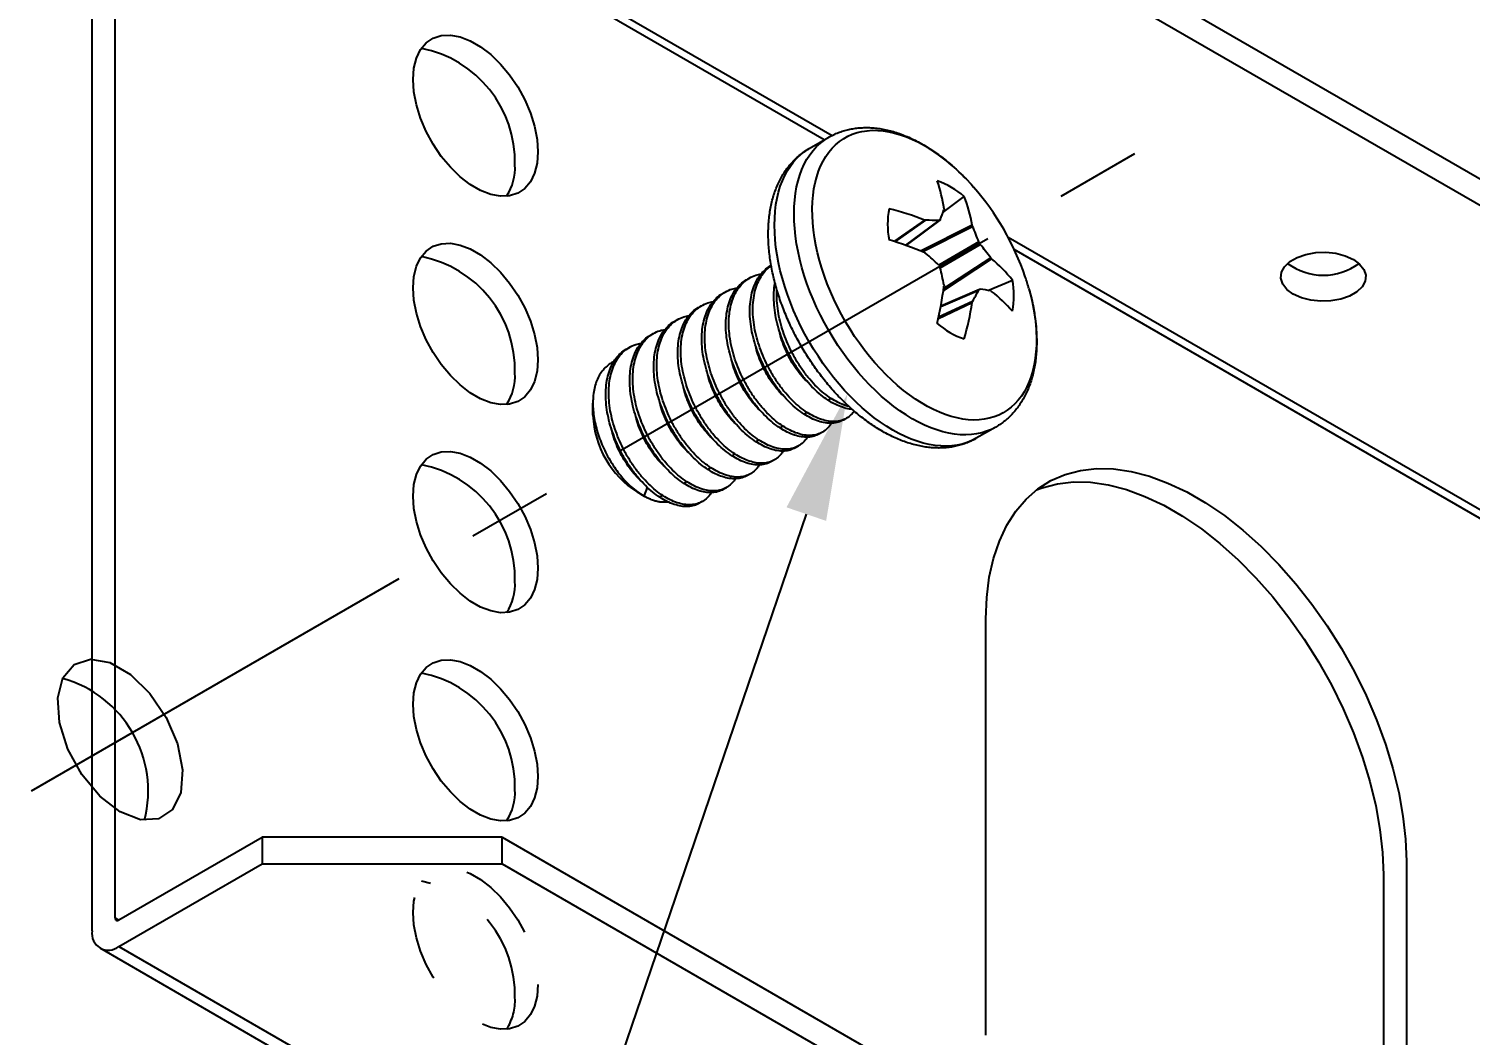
# Model space of a CAD drawing. Extents: x -1.8 to 17.5, y -14.1 to 0.
# Drawn here: x 6.082 to 8.203, y -4.605 to -3.125 of the extents above; entities that cross this region are included whole.
import ezdxf
from ezdxf import colors
from ezdxf.entities.mleader import LeaderData, LeaderLine
from ezdxf.math import Vec2, Vec3

# ---------------------------------------------------------------- set-up
doc = ezdxf.new("R2010")
doc.units = 0
doc.header["$LTSCALE"] = 0.5
doc.header["$MEASUREMENT"] = 0
doc.linetypes.add('CENTER', pattern=[2, 1.25, -0.25, 0.25, -0.25])
doc.linetypes.add('HIDDEN', pattern=[0.375, 0.25, -0.125])
for name, color, linetype in [('Centerline', 210, 'CENTER'), ('FAB DWG', 221, 'CONTINUOUS'), ('Hardware', 242, 'CONTINUOUS'), ('Housing', 150, 'CONTINUOUS'), ('WallMount Bracket', 190, 'CONTINUOUS')]:
    doc.layers.add(name, color=color, linetype=linetype)
doc.styles.get("Standard").update_dxf_attribs({"font": 'arial.ttf'})

msp = doc.modelspace()

# ---------------------------------------------------------------- linework, layer by layer
at = {"layer": 'Centerline', "transparency": 16777216}
msp.add_line((6.08551, -4.24581), (7.728, -3.29752), dxfattribs=at)
at = {"layer": 'Hardware', "linetype": 'Continuous', "lineweight": 25, "transparency": 16777216}
for p, q in [((7.23003, -3.30102), (7.25877, -3.28444)), ((7.42689, -3.39505), (7.45813, -3.37144)), ((7.39985, -3.4061), (7.35487, -3.4376)), ((7.35653, -3.43813), (7.40173, -3.40648)), ((7.42065, -3.40693), (7.37173, -3.44326)), ((7.42226, -3.4065), (7.37244, -3.44351)), ((7.46997, -3.41352), (7.39408, -3.45168)), ((7.39652, -3.45266), (7.47058, -3.41543)), ((7.47964, -3.43833), (7.42064, -3.47239)), ((7.42293, -3.47635), (7.48193, -3.4423)), ((7.17318, -3.47355), (7.17411, -3.473)), ((7.42763, -3.50967), (7.49858, -3.46308)), ((7.49723, -3.4616), (7.428, -3.50706)), ((7.13782, -3.49395), (7.14224, -3.4914)), ((7.49296, -3.50962), (7.5291, -3.49435)), ((7.10247, -3.51436), (7.10689, -3.5118)), ((7.42375, -3.53327), (7.47964, -3.50911)), ((7.42388, -3.53254), (7.48082, -3.50793)), ((7.06711, -3.53476), (7.07153, -3.53221)), ((7.42022, -3.55072), (7.46997, -3.52754)), ((7.47058, -3.52573), (7.42059, -3.54901)), ((7.03176, -3.55517), (7.03617, -3.55262)), ((6.9964, -3.57557), (7.00082, -3.57302)), ((6.96104, -3.59598), (6.96546, -3.59343)), ((7.26223, -3.66856), (7.25781, -3.67111)), ((6.91175, -3.69323), (6.91175, -3.67552)), ((7.22687, -3.68896), (7.22245, -3.69151)), ((7.19152, -3.70937), (7.1871, -3.71192)), ((7.28489, -3.69772), (7.28047, -3.70027)), ((7.5047, -3.71056), (7.47597, -3.72715)), ((7.15616, -3.72977), (7.15174, -3.73232)), ((7.24953, -3.71813), (7.24511, -3.72068)), ((7.12081, -3.75018), (7.11639, -3.75273)), ((7.21417, -3.73853), (7.20976, -3.74108)), ((7.08545, -3.77058), (7.08103, -3.77313)), ((7.17882, -3.75894), (7.1744, -3.76149)), ((7.05009, -3.79099), (7.04568, -3.79354)), ((7.14346, -3.77934), (7.13904, -3.78189)), ((6.98694, -3.81219), (6.97714, -3.80653)), ((6.98698, -3.81222), (6.992, -3.79928)), ((7.01474, -3.81139), (7.01032, -3.81394)), ((7.10811, -3.79975), (7.10369, -3.8023)), ((7.07275, -3.82015), (7.06833, -3.8227))]:
    msp.add_line(p, q, dxfattribs=at)
at = {"layer": 'Hardware', "linetype": 'Continuous', "lineweight": 25, "transparency": 16777216, "flags": 128}
for points in [[(7.5047, -3.71056), (7.49813, -3.71397), (7.49121, -3.7168), (7.48398, -3.71904), (7.47648, -3.72066), (7.46871, -3.72168), (7.46071, -3.72208), (7.45249, -3.72186), (7.44407, -3.72103), (7.43549, -3.71958), (7.42676, -3.71753), (7.4179, -3.71488), (7.40895, -3.71163), (7.39992, -3.70779), (7.39084, -3.70337), (7.38174, -3.69839), (7.37263, -3.69286), (7.36355, -3.6868), (7.35453, -3.68022), (7.34557, -3.67313), (7.33672, -3.66556), (7.32798, -3.65754), (7.3194, -3.64907), (7.31099, -3.64019), (7.30277, -3.63092), (7.29476, -3.62128), (7.287, -3.61131), (7.27949, -3.60102), (7.27227, -3.59044), (7.26534, -3.57962), (7.25874, -3.56856), (7.25247, -3.55732), (7.24655, -3.54591), (7.24101, -3.53436), (7.23585, -3.52272), (7.23109, -3.511), (7.22675, -3.49925), (7.22283, -3.4875), (7.21934, -3.47577), (7.2163, -3.4641), (7.21372, -3.45252), (7.21159, -3.44107), (7.20993, -3.42977), (7.20874, -3.41866), (7.20803, -3.40776), (7.20779, -3.39711), (7.20803, -3.38673), (7.20874, -3.37666), (7.20993, -3.36692), (7.21159, -3.35753), (7.21372, -3.34853), (7.2163, -3.33994), (7.21934, -3.33178), (7.22283, -3.32408), (7.22675, -3.31685), (7.23109, -3.31011), (7.23585, -3.30389), (7.24101, -3.2982), (7.24655, -3.29305), (7.25247, -3.28847), (7.25874, -3.28446), (7.25878, -3.28443)], [(7.5535, -3.50735), (7.55538, -3.51436), (7.55807, -3.52566), (7.56031, -3.53686), (7.56208, -3.54791), (7.56339, -3.55878), (7.56422, -3.56945), (7.56458, -3.57988), (7.56446, -3.59004), (7.56386, -3.59991), (7.56279, -3.60945), (7.56126, -3.61864), (7.55925, -3.62745), (7.55679, -3.63586), (7.55387, -3.64384), (7.5505, -3.65136), (7.5467, -3.65842), (7.54248, -3.66498), (7.53785, -3.67102), (7.53281, -3.67654), (7.5274, -3.68151), (7.52161, -3.68592), (7.51547, -3.68976), (7.509, -3.69301), (7.50221, -3.69567), (7.49513, -3.69773), (7.48777, -3.69919), (7.48016, -3.70003), (7.47231, -3.70025), (7.46425, -3.69987), (7.45601, -3.69887), (7.44761, -3.69726), (7.43906, -3.69504), (7.43041, -3.69223), (7.42166, -3.68882), (7.41285, -3.68483), (7.404, -3.68028), (7.39514, -3.67516), (7.38629, -3.66951), (7.37748, -3.66332), (7.36874, -3.65663), (7.36008, -3.64946), (7.35154, -3.64181), (7.34313, -3.63372), (7.33489, -3.62521), (7.32683, -3.61629), (7.31899, -3.60701), (7.31138, -3.59738), (7.30402, -3.58743), (7.29693, -3.5772), (7.29014, -3.5667), (7.28367, -3.55598), (7.27753, -3.54506), (7.27175, -3.53397), (7.26633, -3.52274), (7.2613, -3.51141), (7.25666, -3.50002), (7.25244, -3.48858), (7.24864, -3.47715), (7.24528, -3.46574), (7.24236, -3.45439), (7.23989, -3.44314), (7.23789, -3.43201), (7.23635, -3.42105), (7.23528, -3.41027), (7.23469, -3.39972), (7.23457, -3.38942), (7.23493, -3.3794), (7.23576, -3.36969), (7.23706, -3.36032), (7.23883, -3.35132), (7.24107, -3.34271), (7.24376, -3.33451), (7.2469, -3.32675), (7.25049, -3.31946), (7.2545, -3.31265), (7.25893, -3.30635), (7.26376, -3.30056), (7.26899, -3.29532), (7.2746, -3.29063), (7.28056, -3.2865), (7.28687, -3.28295), (7.2935, -3.28), (7.30044, -3.27763), (7.30766, -3.27588), (7.31515, -3.27473), (7.32288, -3.2742), (7.33084, -3.27428), (7.33899, -3.27497), (7.34732, -3.27628), (7.35579, -3.27819), (7.3644, -3.28071), (7.3731, -3.28382), (7.38188, -3.28752), (7.39071, -3.29179), (7.39957, -3.29663), (7.39957, -3.29663)], [(7.47597, -3.72715), (7.4694, -3.73055), (7.46247, -3.73339), (7.45525, -3.73562), (7.44774, -3.73725), (7.43998, -3.73826), (7.43197, -3.73866), (7.42375, -3.73844), (7.41534, -3.73761), (7.40675, -3.73617), (7.39802, -3.73412), (7.38917, -3.73146), (7.38021, -3.72821), (7.37118, -3.72437), (7.36211, -3.71996), (7.353, -3.71498), (7.3439, -3.70945), (7.33482, -3.70338), (7.32579, -3.6968), (7.31684, -3.68972), (7.30798, -3.68215), (7.29925, -3.67412), (7.29066, -3.66566), (7.28225, -3.65678), (7.27403, -3.6475), (7.26603, -3.63787), (7.25826, -3.62789), (7.25076, -3.6176), (7.24353, -3.60703), (7.23661, -3.5962), (7.23, -3.58515), (7.22373, -3.5739), (7.21782, -3.56249), (7.21227, -3.55095), (7.20712, -3.5393), (7.20236, -3.52759), (7.19801, -3.51584), (7.19409, -3.50408), (7.19061, -3.49235), (7.18757, -3.48068), (7.18498, -3.46911), (7.18285, -3.45765), (7.18119, -3.44635), (7.18001, -3.43524), (7.17929, -3.42434), (7.17905, -3.41369), (7.17929, -3.40332), (7.18001, -3.39324), (7.18119, -3.3835), (7.18285, -3.37412), (7.18498, -3.36512), (7.18757, -3.35653), (7.19061, -3.34837), (7.19409, -3.34066), (7.19801, -3.33343), (7.20236, -3.32669), (7.20712, -3.32047), (7.21227, -3.31478), (7.21782, -3.30964), (7.22373, -3.30505), (7.23, -3.30104), (7.23003, -3.30102)], [(7.46098, -3.34575), (7.46831, -3.35362), (7.47187, -3.35762)]]:
    msp.add_lwpolyline(points, dxfattribs=at)
at = {"layer": 'Hardware', "linetype": 'Continuous', "lineweight": 25, "transparency": 16777216}
for centre, radius, start, end in [((7.25396, -3.54158), 0.28496, 43.40797, 59.27029), ((7.18086, -3.42787), 0.25055, 8.79356, 18.44924), ((7.37786, -3.46478), 0.12311, 49.30653, 70.71109), ((7.2394, -3.45566), 0.23439, 10.35706, 21.05963), ((7.17901, -3.6145), 0.38956, 18.72711, 41.25526), ((7.46863, -3.41245), 0.12321, 169.3034, 190.6966), ((7.23479, -3.83769), 0.46208, 69.07013, 75.87347), ((7.14303, -3.29233), 0.30195, 337.96801, 340.91179), ((7.40183, -3.80255), 0.39607, 87.27676, 90.01426), ((7.1812, -3.98255), 0.57196, 67.52466, 73.09029), ((7.10912, -3.57179), 0.39383, 19.80755, 23.39152), ((7.07199, -3.83664), 0.5042, 46.25089, 49.15741), ((7.18119, -3.69639), 0.39371, 36.60966, 40.19409), ((6.93315, -3.59624), 0.50424, 10.8445, 13.75109), ((7.34693, -3.64158), 0.23422, 38.94457, 49.65055), ((7.40803, -3.51722), 0.12321, 349.3034, 10.6966), ((7.21491, -3.60242), 0.35168, 15.68346, 18.74077), ((6.8615, -3.42878), 0.57187, 346.9159, 352.48317), ((7.1277, -3.32781), 0.3959, 330.00553, 332.74487), ((7.44019, -3.80696), 0.30207, 79.11587, 82.05738), ((7.34175, -3.70618), 0.25037, 41.55667, 51.21503), ((7.01367, -3.45477), 0.46206, 344.13377, 350.93839), ((7.4988, -3.46489), 0.12311, 229.30653, 250.71109), ((7.05324, -3.68709), 0.14162, 182.48443, 237.49794)]:
    msp.add_arc(centre, radius, start, end, dxfattribs=at)
for points, knots in [([(7.25882, -3.28448), (7.2594, -3.28412), (7.26221, -3.28241), (7.26755, -3.27984), (7.27482, -3.27682), (7.28235, -3.27438), (7.2901, -3.27247), (7.29807, -3.27112), (7.30623, -3.27032), (7.31459, -3.27008), (7.32312, -3.27041), (7.3318, -3.27131), (7.34063, -3.27279), (7.34956, -3.27484), (7.35859, -3.27747), (7.36767, -3.28066), (7.37679, -3.28442), (7.38591, -3.28872), (7.39281, -3.29237), (7.39666, -3.29457), (7.39748, -3.29505)], [0, 0, 0, 0, 0.01485777, 0.07227743, 0.12967982, 0.18720836, 0.24501187, 0.30322592, 0.36196662, 0.42132444, 0.4813587, 0.54209364, 0.60351707, 0.66558261, 0.72821561, 0.79132214, 0.85479934, 0.91854533, 0.98246695, 1, 1, 1, 1]), ([(7.47595, -3.72711), (7.47557, -3.72734), (7.47297, -3.72895), (7.46786, -3.73143), (7.46062, -3.73451), (7.45311, -3.737), (7.44538, -3.73896), (7.43743, -3.74036), (7.42928, -3.74121), (7.42094, -3.7415), (7.41243, -3.74123), (7.40376, -3.74038), (7.39495, -3.73896), (7.38602, -3.73696), (7.377, -3.73439), (7.36792, -3.73125), (7.35881, -3.72754), (7.34968, -3.72329), (7.34058, -3.71851), (7.33153, -3.71321), (7.32255, -3.70742), (7.31366, -3.70115), (7.30489, -3.69443), (7.29626, -3.68727), (7.28779, -3.6797), (7.27948, -3.67174), (7.27137, -3.66341), (7.26346, -3.65473), (7.25577, -3.64572), (7.24831, -3.6364), (7.24111, -3.6268), (7.23418, -3.61694), (7.22753, -3.60684), (7.22117, -3.59652), (7.21512, -3.58601), (7.2094, -3.57533), (7.20401, -3.5645), (7.19898, -3.55356), (7.1943, -3.54252), (7.19, -3.5314), (7.18608, -3.52023), (7.18256, -3.50904), (7.17944, -3.49785), (7.17674, -3.48668), (7.17447, -3.47556), (7.17263, -3.46451), (7.17123, -3.45355), (7.17029, -3.4427), (7.16981, -3.43201), (7.1698, -3.42148), (7.17027, -3.41114), (7.17122, -3.40104), (7.17266, -3.39119), (7.17458, -3.38163), (7.17699, -3.37239), (7.17989, -3.36351), (7.18326, -3.35502), (7.18708, -3.34695), (7.19135, -3.33933), (7.19603, -3.33218), (7.20112, -3.32552), (7.20658, -3.31936), (7.2124, -3.31371), (7.21856, -3.3086), (7.22444, -3.30435), (7.2284, -3.30204), (7.23008, -3.30106)], [0, 0, 0, 0, 0.0024478, 0.0170976, 0.0317404, 0.0464118, 0.0611498, 0.0759895, 0.090961, 0.1060881, 0.1213867, 0.1368639, 0.1525174, 0.1683361, 0.1843017, 0.2003905, 0.2165763, 0.232833, 0.2491367, 0.2654666, 0.281805, 0.2981371, 0.3144548, 0.3307533, 0.3470297, 0.3632831, 0.3795138, 0.3957231, 0.411913, 0.4280859, 0.4442445, 0.4603917, 0.4765308, 0.4926648, 0.508797, 0.5249307, 0.5410681, 0.5572126, 0.5733674, 0.589536, 0.6057214, 0.6219269, 0.6381554, 0.6544096, 0.6706916, 0.6870031, 0.7033445, 0.7197152, 0.7361127, 0.7525319, 0.7689648, 0.7853954, 0.8018053, 0.8181722, 0.8344697, 0.8506688, 0.8667399, 0.8826561, 0.8983959, 0.9139466, 0.9293053, 0.9444795, 0.9594865, 0.974352, 0.9891078, 1, 1, 1, 1]), ([(7.39748, -3.29505), (7.3991, -3.296), (7.40375, -3.29872), (7.41135, -3.3036), (7.42025, -3.30982), (7.42903, -3.3165), (7.43767, -3.32362), (7.44616, -3.33116), (7.45391, -3.33849), (7.45874, -3.34348), (7.46087, -3.34568)], [0, 0, 0, 0, 0.073476, 0.210382, 0.347166, 0.4838356, 0.6203467, 0.7566746, 0.8928102, 1, 1, 1, 1]), ([(7.42293, -3.4056), (7.42278, -3.40598), (7.42254, -3.4063), (7.42223, -3.40652), (7.42191, -3.40674), (7.42152, -3.40688), (7.42109, -3.40692), (7.42095, -3.40693), (7.4208, -3.40693), (7.42065, -3.40693)], [0, 0, 0, 0, 0.00005105489, 0.00005105489, 0.00005105489, 0.00010211092, 0.00010211092, 0.00010211092, 0.00011852442, 0.00011852442, 0.00011852442, 0.00011852442]), ([(7.48193, -3.4423), (7.48153, -3.44182), (7.48113, -3.44127), (7.48078, -3.4407), (7.48044, -3.44012), (7.48012, -3.43951), (7.47987, -3.43892), (7.47979, -3.43872), (7.47971, -3.43853), (7.47964, -3.43833)], [0, 0, 0, 0, 0.00005105489, 0.00005105489, 0.00005105489, 0.00010211092, 0.00010211092, 0.00010211092, 0.00011852442, 0.00011852442, 0.00011852442, 0.00011852442]), ([(7.22245, -3.69151), (7.21893, -3.68907), (7.2118, -3.68411), (7.20123, -3.67454), (7.19089, -3.66341), (7.18107, -3.65081), (7.17204, -3.6371), (7.16403, -3.62264), (7.15721, -3.60783), (7.15159, -3.59291), (7.14722, -3.57788), (7.14421, -3.56273), (7.14264, -3.54769), (7.14264, -3.53316), (7.14421, -3.51955), (7.1473, -3.5072), (7.15179, -3.49638), (7.15746, -3.48712), (7.16451, -3.47962), (7.16983, -3.47509), (7.17308, -3.47363), (7.17319, -3.47358)], [0, 0, 0, 0, 0.0538665, 0.1091505, 0.1654219, 0.2222006, 0.2789792, 0.3352507, 0.3905347, 0.4444011, 0.4982676, 0.5535516, 0.6098231, 0.6666017, 0.7233804, 0.7796518, 0.8349358, 0.8888023, 0.9426688, 0.9979528, 1, 1, 1, 1]), ([(7.22687, -3.68896), (7.22335, -3.68652), (7.21622, -3.68156), (7.20565, -3.67199), (7.19531, -3.66086), (7.18549, -3.64826), (7.17646, -3.63455), (7.16845, -3.62009), (7.16163, -3.60528), (7.15601, -3.59036), (7.15164, -3.57533), (7.14862, -3.56018), (7.14706, -3.54514), (7.14706, -3.53061), (7.14863, -3.517), (7.15173, -3.50465), (7.15619, -3.49381), (7.16193, -3.48465), (7.16789, -3.47776), (7.17241, -3.47467), (7.17419, -3.47345)], [0, 0, 0, 0, 0.055113, 0.1116763, 0.1692499, 0.2273424, 0.2854349, 0.3430085, 0.3995718, 0.4546848, 0.5097978, 0.5663611, 0.6239347, 0.6820272, 0.7401197, 0.7976933, 0.8542566, 0.9093696, 0.9644826, 1, 1, 1, 1]), ([(7.42065, -3.47242), (7.42111, -3.47287), (7.42154, -3.4734), (7.4219, -3.47396), (7.42225, -3.47453), (7.42255, -3.47515), (7.42276, -3.47577), (7.42282, -3.47597), (7.42288, -3.47618), (7.42293, -3.47638)], [0, 0, 0, 0, 0.00005105489, 0.00005105489, 0.00005105489, 0.00010211092, 0.00010211092, 0.00010211092, 0.00011852442, 0.00011852442, 0.00011852442, 0.00011852442]), ([(7.1871, -3.71192), (7.18358, -3.70947), (7.17644, -3.70452), (7.16587, -3.69494), (7.15553, -3.68382), (7.14572, -3.67122), (7.13669, -3.65751), (7.12868, -3.64304), (7.12185, -3.62823), (7.11624, -3.61332), (7.11187, -3.59829), (7.10885, -3.58313), (7.10729, -3.56809), (7.10728, -3.55357), (7.10886, -3.53996), (7.11195, -3.5276), (7.11643, -3.51679), (7.12211, -3.50752), (7.12915, -3.50003), (7.13448, -3.4955), (7.13772, -3.49404), (7.13784, -3.49398)], [0, 0, 0, 0, 0.0538665, 0.1091505, 0.1654219, 0.2222006, 0.2789792, 0.3352507, 0.3905347, 0.4444011, 0.4982676, 0.5535516, 0.6098231, 0.6666017, 0.7233804, 0.7796518, 0.8349358, 0.8888023, 0.9426688, 0.9979528, 1, 1, 1, 1]), ([(7.19152, -3.70937), (7.188, -3.70692), (7.18086, -3.70197), (7.17029, -3.69239), (7.15995, -3.68127), (7.15014, -3.66867), (7.14111, -3.65496), (7.1331, -3.64049), (7.12627, -3.62568), (7.12066, -3.61076), (7.11629, -3.59573), (7.11327, -3.58058), (7.11171, -3.56554), (7.1117, -3.55102), (7.11328, -3.53741), (7.11637, -3.52505), (7.12084, -3.51422), (7.12655, -3.50501), (7.1335, -3.49733), (7.1418, -3.49129), (7.15048, -3.48714), (7.15675, -3.48596), (7.15946, -3.48546)], [0, 0, 0, 0, 0.0490973, 0.0994867, 0.150776, 0.2025277, 0.2542793, 0.3055687, 0.3559581, 0.4050554, 0.4541527, 0.5045421, 0.5558314, 0.6075831, 0.6593347, 0.7106241, 0.7610135, 0.8101108, 0.8592081, 0.9095975, 0.9608868, 1, 1, 1, 1]), ([(7.25781, -3.67111), (7.25429, -3.66866), (7.24715, -3.66371), (7.23659, -3.65413), (7.22625, -3.64301), (7.21643, -3.63041), (7.2074, -3.6167), (7.19939, -3.60223), (7.19256, -3.58742), (7.18695, -3.57251), (7.18258, -3.55747), (7.17957, -3.54233), (7.17797, -3.52726), (7.17811, -3.51285), (7.1788, -3.5034), (7.17986, -3.4992), (7.17987, -3.49915)], [0, 0, 0, 0, 0.0743943, 0.1507463, 0.2284621, 0.3068784, 0.3852946, 0.4630104, 0.5393625, 0.6137568, 0.6881511, 0.7645031, 0.8422189, 0.9206351, 0.9990514, 1, 1, 1, 1]), ([(7.15174, -3.73232), (7.14822, -3.72988), (7.14109, -3.72492), (7.13052, -3.71535), (7.12018, -3.70422), (7.11036, -3.69162), (7.10133, -3.67791), (7.09332, -3.66345), (7.0865, -3.64864), (7.08088, -3.63372), (7.07651, -3.61869), (7.07349, -3.60354), (7.07193, -3.5885), (7.07193, -3.57397), (7.0735, -3.56036), (7.07659, -3.54801), (7.08107, -3.53719), (7.08675, -3.52793), (7.0938, -3.52043), (7.09912, -3.5159), (7.10237, -3.51444), (7.10248, -3.51439)], [0, 0, 0, 0, 0.05386647, 0.10915047, 0.16542194, 0.22220057, 0.27897921, 0.33525068, 0.39053467, 0.44440114, 0.49826761, 0.55355161, 0.60982308, 0.66660171, 0.72338035, 0.77965182, 0.83493582, 0.88880229, 0.94266876, 0.99795275, 1, 1, 1, 1]), ([(7.15616, -3.72977), (7.15264, -3.72733), (7.14551, -3.72237), (7.13494, -3.7128), (7.1246, -3.70167), (7.11478, -3.68907), (7.10575, -3.67536), (7.09774, -3.6609), (7.09092, -3.64609), (7.0853, -3.63117), (7.08093, -3.61614), (7.07791, -3.60099), (7.07635, -3.58595), (7.07635, -3.57142), (7.07792, -3.55781), (7.08101, -3.54546), (7.08549, -3.53463), (7.09119, -3.52542), (7.09814, -3.51774), (7.10644, -3.5117), (7.11512, -3.50754), (7.12139, -3.50637), (7.12411, -3.50586)], [0, 0, 0, 0, 0.0490973, 0.0994867, 0.150776, 0.2025277, 0.2542793, 0.3055687, 0.3559581, 0.4050554, 0.4541527, 0.5045421, 0.5558314, 0.6075831, 0.6593347, 0.7106241, 0.7610135, 0.8101108, 0.8592081, 0.9095975, 0.9608868, 1, 1, 1, 1]), ([(7.26223, -3.66856), (7.25871, -3.66611), (7.25157, -3.66116), (7.241, -3.65158), (7.23067, -3.64046), (7.22085, -3.62786), (7.21182, -3.61415), (7.20381, -3.59968), (7.19698, -3.58487), (7.19136, -3.56995), (7.187, -3.55493), (7.18395, -3.53976), (7.18252, -3.5248), (7.18217, -3.51461), (7.18274, -3.5098), (7.18277, -3.50952)], [0, 0, 0, 0, 0.0803831, 0.1628815, 0.2468536, 0.3315824, 0.4163112, 0.5002832, 0.5827817, 0.6631648, 0.7435479, 0.8260463, 0.9100183, 0.9947472, 1, 1, 1, 1]), ([(7.47964, -3.50911), (7.47986, -3.5087), (7.48014, -3.50836), (7.48046, -3.50814), (7.48078, -3.50791), (7.48115, -3.50778), (7.48154, -3.50777), (7.48167, -3.50777), (7.4818, -3.50777), (7.48193, -3.50779)], [0, 0, 0, 0, 0.00005105489, 0.00005105489, 0.00005105489, 0.00010211092, 0.00010211092, 0.00010211092, 0.00011852442, 0.00011852442, 0.00011852442, 0.00011852442]), ([(7.5535, -3.50752), (7.55399, -3.50923), (7.55555, -3.51469), (7.55775, -3.52385), (7.56008, -3.53498), (7.56196, -3.54604), (7.56339, -3.55701), (7.56438, -3.56787), (7.5649, -3.57858), (7.56496, -3.58913), (7.56453, -3.59948), (7.56363, -3.60961), (7.56224, -3.61948), (7.56036, -3.62907), (7.55799, -3.63834), (7.55514, -3.64725), (7.55182, -3.65578), (7.54804, -3.66389), (7.54381, -3.67156), (7.53917, -3.67875), (7.53412, -3.68546), (7.52869, -3.69167), (7.5229, -3.69736), (7.51678, -3.70252), (7.51072, -3.70695), (7.50657, -3.70941), (7.50468, -3.71053)], [0, 0, 0, 0, 0.0201494, 0.0639771, 0.1078795, 0.1518609, 0.1959233, 0.2400649, 0.2842795, 0.3285544, 0.3728686, 0.4171816, 0.4614437, 0.5055961, 0.5495685, 0.5932829, 0.6366595, 0.6796246, 0.7221189, 0.7641051, 0.805573, 0.8465402, 0.8870512, 0.9271732, 0.9669908, 1, 1, 1, 1]), ([(7.11639, -3.75273), (7.11287, -3.75028), (7.10573, -3.74533), (7.09516, -3.73575), (7.08482, -3.72463), (7.07501, -3.71203), (7.06598, -3.69832), (7.05797, -3.68385), (7.05114, -3.66904), (7.04553, -3.65413), (7.04116, -3.6391), (7.03814, -3.62394), (7.03658, -3.6089), (7.03657, -3.59438), (7.03815, -3.58077), (7.04124, -3.56841), (7.04572, -3.5576), (7.0514, -3.54833), (7.05844, -3.54084), (7.06377, -3.53631), (7.06701, -3.53485), (7.06713, -3.53479)], [0, 0, 0, 0, 0.0538665, 0.1091505, 0.1654219, 0.2222006, 0.2789792, 0.3352507, 0.3905347, 0.4444011, 0.4982676, 0.5535516, 0.6098231, 0.6666017, 0.7233804, 0.7796518, 0.8349358, 0.8888023, 0.9426688, 0.9979528, 1, 1, 1, 1]), ([(7.12081, -3.75018), (7.11729, -3.74773), (7.11015, -3.74278), (7.09958, -3.7332), (7.08924, -3.72208), (7.07943, -3.70948), (7.0704, -3.69577), (7.06239, -3.6813), (7.05556, -3.66649), (7.04995, -3.65158), (7.04558, -3.63654), (7.04256, -3.62139), (7.041, -3.60635), (7.04099, -3.59183), (7.04257, -3.57822), (7.04566, -3.56586), (7.05013, -3.55503), (7.05584, -3.54582), (7.06278, -3.53814), (7.07109, -3.5321), (7.07977, -3.52795), (7.08604, -3.52677), (7.08875, -3.52627)], [0, 0, 0, 0, 0.0490973, 0.0994867, 0.150776, 0.2025277, 0.2542793, 0.3055687, 0.3559581, 0.4050554, 0.4541527, 0.5045421, 0.5558314, 0.6075831, 0.6593347, 0.7106241, 0.7610135, 0.8101108, 0.8592081, 0.9095975, 0.9608868, 1, 1, 1, 1]), ([(7.08103, -3.77313), (7.07751, -3.77069), (7.07038, -3.76573), (7.05981, -3.75616), (7.04947, -3.74503), (7.03965, -3.73244), (7.03062, -3.71872), (7.02261, -3.70426), (7.01579, -3.68945), (7.01017, -3.67453), (7.0058, -3.6595), (7.00278, -3.64435), (7.00122, -3.62931), (7.00122, -3.61478), (7.00279, -3.60117), (7.00588, -3.58882), (7.01036, -3.578), (7.01604, -3.56874), (7.02309, -3.56124), (7.02841, -3.55671), (7.03166, -3.55525), (7.03177, -3.5552)], [0, 0, 0, 0, 0.0538665, 0.1091505, 0.1654219, 0.2222006, 0.2789792, 0.3352507, 0.3905347, 0.4444011, 0.4982676, 0.5535516, 0.6098231, 0.6666017, 0.7233804, 0.7796518, 0.8349358, 0.8888023, 0.9426688, 0.9979528, 1, 1, 1, 1]), ([(7.08545, -3.77058), (7.08193, -3.76814), (7.0748, -3.76318), (7.06423, -3.75361), (7.05389, -3.74248), (7.04407, -3.72988), (7.03504, -3.71617), (7.02703, -3.70171), (7.02021, -3.6869), (7.01459, -3.67198), (7.01022, -3.65695), (7.0072, -3.6418), (7.00564, -3.62676), (7.00564, -3.61223), (7.00721, -3.59862), (7.0103, -3.58627), (7.01478, -3.57544), (7.02048, -3.56623), (7.02743, -3.55855), (7.03573, -3.55251), (7.04441, -3.54835), (7.05068, -3.54718), (7.0534, -3.54667)], [0, 0, 0, 0, 0.0490973, 0.0994867, 0.150776, 0.2025277, 0.2542793, 0.3055687, 0.3559581, 0.4050554, 0.4541527, 0.5045421, 0.5558314, 0.6075831, 0.6593347, 0.7106241, 0.7610135, 0.8101108, 0.8592081, 0.9095975, 0.9608868, 1, 1, 1, 1]), ([(7.04568, -3.79354), (7.04216, -3.79109), (7.03502, -3.78614), (7.02445, -3.77656), (7.01411, -3.76544), (7.0043, -3.75284), (6.99527, -3.73913), (6.98725, -3.72466), (6.98043, -3.70985), (6.97482, -3.69494), (6.97045, -3.67991), (6.96743, -3.66475), (6.96587, -3.64971), (6.96586, -3.63519), (6.96744, -3.62158), (6.97053, -3.60922), (6.97501, -3.59841), (6.98069, -3.58915), (6.98773, -3.58165), (6.99306, -3.57712), (6.9963, -3.57566), (6.99642, -3.5756)], [0, 0, 0, 0, 0.0538665, 0.1091505, 0.1654219, 0.2222006, 0.2789792, 0.3352507, 0.3905347, 0.4444011, 0.4982676, 0.5535516, 0.6098231, 0.6666017, 0.7233804, 0.7796518, 0.8349358, 0.8888023, 0.9426688, 0.9979528, 1, 1, 1, 1]), ([(7.05009, -3.79099), (7.04657, -3.78854), (7.03944, -3.78359), (7.02887, -3.77401), (7.01853, -3.76289), (7.00871, -3.75029), (6.99969, -3.73658), (6.99167, -3.72211), (6.98485, -3.7073), (6.97923, -3.69239), (6.97487, -3.67736), (6.97185, -3.6622), (6.97028, -3.64716), (6.97028, -3.63264), (6.97186, -3.61903), (6.97495, -3.60667), (6.97942, -3.59585), (6.98513, -3.58663), (6.99207, -3.57895), (7.00038, -3.57291), (7.00906, -3.56876), (7.01533, -3.56758), (7.01804, -3.56708)], [0, 0, 0, 0, 0.0490973, 0.0994867, 0.150776, 0.2025277, 0.2542793, 0.3055687, 0.3559581, 0.4050554, 0.4541527, 0.5045421, 0.5558314, 0.6075831, 0.6593347, 0.7106241, 0.7610135, 0.8101108, 0.8592081, 0.9095975, 0.9608868, 1, 1, 1, 1]), ([(7.23, -3.64672), (7.22726, -3.64413), (7.22139, -3.6386), (7.21299, -3.62815), (7.20499, -3.61613), (7.19799, -3.60319), (7.19235, -3.58989), (7.18864, -3.5795), (7.18739, -3.57367), (7.18709, -3.57225)], [0, 0, 0, 0, 0.143635, 0.3074978, 0.4720741, 0.6352295, 0.7949386, 0.9501227, 1, 1, 1, 1]), ([(7.01032, -3.81394), (7.0068, -3.8115), (6.99967, -3.80654), (6.9891, -3.79697), (6.97876, -3.78584), (6.96894, -3.77325), (6.95991, -3.75953), (6.9519, -3.74507), (6.94508, -3.73026), (6.93946, -3.71534), (6.93509, -3.70031), (6.93207, -3.68516), (6.93051, -3.67012), (6.93051, -3.6556), (6.93208, -3.64198), (6.93517, -3.62963), (6.93965, -3.61881), (6.94533, -3.60955), (6.95238, -3.60205), (6.9577, -3.59752), (6.96095, -3.59606), (6.96106, -3.59601)], [0, 0, 0, 0, 0.05386647, 0.10915047, 0.16542194, 0.22220057, 0.27897921, 0.33525068, 0.39053467, 0.44440114, 0.49826761, 0.55355161, 0.60982308, 0.66660171, 0.72338035, 0.77965182, 0.83493582, 0.88880229, 0.94266876, 0.99795275, 1, 1, 1, 1]), ([(7.01474, -3.81139), (7.01122, -3.80895), (7.00409, -3.80399), (6.99352, -3.79442), (6.98318, -3.78329), (6.97336, -3.77069), (6.96433, -3.75698), (6.95632, -3.74252), (6.9495, -3.72771), (6.94388, -3.71279), (6.93951, -3.69776), (6.93649, -3.68261), (6.93493, -3.66757), (6.93493, -3.65304), (6.9365, -3.63943), (6.93959, -3.62708), (6.94407, -3.61625), (6.94977, -3.60704), (6.95672, -3.59936), (6.96502, -3.59332), (6.9737, -3.58916), (6.97997, -3.58799), (6.98269, -3.58748)], [0, 0, 0, 0, 0.0490973, 0.0994867, 0.150776, 0.2025277, 0.2542793, 0.3055687, 0.3559581, 0.4050554, 0.4541527, 0.5045421, 0.5558314, 0.6075831, 0.6593347, 0.7106241, 0.7610135, 0.8101108, 0.8592081, 0.9095975, 0.9608868, 1, 1, 1, 1]), ([(7.19464, -3.66712), (7.1919, -3.66454), (7.18604, -3.659), (7.17764, -3.64855), (7.16963, -3.63653), (7.16264, -3.6236), (7.15699, -3.6103), (7.15329, -3.59991), (7.15204, -3.59408), (7.15173, -3.59266)], [0, 0, 0, 0, 0.143635, 0.3074978, 0.4720741, 0.6352295, 0.7949386, 0.9501227, 1, 1, 1, 1]), ([(6.94257, -3.61467), (6.94211, -3.61485), (6.93906, -3.616), (6.93411, -3.61942), (6.92789, -3.62497), (6.92262, -3.63183), (6.91832, -3.63976), (6.91507, -3.64875), (6.91287, -3.65862), (6.91174, -3.66916), (6.91169, -3.68024), (6.91264, -3.69167), (6.9146, -3.70343), (6.91756, -3.71538), (6.92146, -3.72735), (6.92622, -3.73917), (6.9318, -3.75068), (6.93807, -3.76174), (6.9449, -3.77212), (6.95219, -3.78168), (6.9598, -3.79037), (6.96819, -3.7986), (6.97729, -3.80616), (6.98375, -3.8102), (6.98698, -3.81222)], [0, 0, 0, 0, 0.0085933, 0.0571498, 0.1057258, 0.1544543, 0.2030155, 0.2509067, 0.2989605, 0.3468516, 0.3932674, 0.4398313, 0.4862472, 0.5326785, 0.5792554, 0.6256736, 0.6715556, 0.7175949, 0.7634769, 0.8077524, 0.852169, 0.8964444, 0.9482222, 1, 1, 1, 1]), ([(7.15929, -3.68753), (7.15655, -3.68494), (7.15068, -3.67941), (7.14228, -3.66896), (7.13428, -3.65694), (7.12728, -3.644), (7.12164, -3.6307), (7.11793, -3.62031), (7.11668, -3.61448), (7.11638, -3.61306)], [0, 0, 0, 0, 0.14363504, 0.30749778, 0.47207414, 0.63522949, 0.79493856, 0.9501227, 1, 1, 1, 1]), ([(7.12393, -3.70793), (7.12119, -3.70535), (7.11533, -3.69981), (7.10693, -3.68936), (7.09892, -3.67735), (7.09193, -3.66441), (7.08628, -3.65111), (7.08258, -3.64072), (7.08132, -3.63489), (7.08102, -3.63347)], [0, 0, 0, 0, 0.143635, 0.3074978, 0.4720741, 0.6352295, 0.7949386, 0.9501227, 1, 1, 1, 1]), ([(7.08858, -3.72834), (7.08584, -3.72575), (7.07997, -3.72022), (7.07157, -3.70977), (7.06357, -3.69775), (7.05657, -3.68481), (7.05093, -3.67151), (7.04722, -3.66112), (7.04597, -3.65529), (7.04566, -3.65387)], [0, 0, 0, 0, 0.143635, 0.3074978, 0.4720741, 0.6352295, 0.7949386, 0.9501227, 1, 1, 1, 1]), ([(7.28851, -3.68026), (7.28679, -3.67988), (7.28171, -3.67875), (7.27287, -3.67494), (7.26574, -3.67066), (7.26223, -3.66856)], [0, 0, 0, 0, 0.2056771, 0.6079964, 1, 1, 1, 1]), ([(7.05322, -3.74874), (7.05048, -3.74616), (7.04462, -3.74062), (7.03622, -3.73017), (7.02821, -3.71816), (7.02122, -3.70522), (7.01557, -3.69192), (7.01187, -3.68153), (7.01061, -3.6757), (7.01031, -3.67428)], [0, 0, 0, 0, 0.143635, 0.3074978, 0.4720741, 0.6352295, 0.7949386, 0.9501227, 1, 1, 1, 1]), ([(7.2962, -3.68713), (7.29485, -3.68893), (7.29167, -3.69317), (7.28527, -3.69787), (7.27729, -3.70136), (7.26825, -3.70283), (7.25843, -3.70228), (7.24809, -3.6997), (7.23752, -3.6954), (7.23039, -3.69109), (7.22687, -3.68896)], [0, 0, 0, 0, 0.095, 0.2231115, 0.3535114, 0.4850866, 0.6166618, 0.7470617, 0.8751733, 1, 1, 1, 1]), ([(7.29303, -3.6843), (7.29178, -3.68426), (7.2873, -3.68412), (7.279, -3.68177), (7.26847, -3.67756), (7.26133, -3.67324), (7.25781, -3.67111)], [0, 0, 0, 0, 0.1170654, 0.4174127, 0.7124893, 1, 1, 1, 1]), ([(7.01786, -3.76915), (7.01513, -3.76656), (7.00926, -3.76103), (7.00086, -3.75058), (6.99286, -3.73856), (6.98586, -3.72562), (6.98022, -3.71232), (6.97651, -3.70193), (6.97526, -3.6961), (6.97495, -3.69469)], [0, 0, 0, 0, 0.143635, 0.3074978, 0.4720741, 0.6352295, 0.7949386, 0.9501227, 1, 1, 1, 1]), ([(7.24509, -3.72064), (7.24258, -3.72188), (7.23745, -3.72442), (7.22846, -3.72576), (7.21866, -3.72524), (7.20832, -3.72266), (7.19775, -3.71835), (7.19062, -3.71404), (7.1871, -3.71192)], [0, 0, 0, 0, 0.1627361, 0.3331384, 0.5035407, 0.6724209, 0.8383376, 1, 1, 1, 1]), ([(7.26265, -3.70498), (7.26249, -3.70529), (7.26092, -3.70841), (7.25668, -3.71296), (7.24996, -3.71833), (7.24192, -3.72175), (7.2329, -3.72324), (7.22308, -3.72269), (7.21274, -3.72011), (7.20217, -3.7158), (7.19504, -3.71149), (7.19152, -3.70937)], [0, 0, 0, 0, 0.0132268, 0.132835, 0.2555906, 0.380539, 0.5066134, 0.6326879, 0.7576362, 0.8803919, 1, 1, 1, 1]), ([(7.28045, -3.70024), (7.27794, -3.70148), (7.2728, -3.70401), (7.26382, -3.70536), (7.25402, -3.70484), (7.24367, -3.70225), (7.23311, -3.69795), (7.22597, -3.69364), (7.22245, -3.69151)], [0, 0, 0, 0, 0.1627361, 0.3331384, 0.5035407, 0.6724209, 0.8383376, 1, 1, 1, 1]), ([(6.98251, -3.78955), (6.97977, -3.78697), (6.97391, -3.78143), (6.96551, -3.77098), (6.9575, -3.75897), (6.95051, -3.74603), (6.94486, -3.73273), (6.94116, -3.72234), (6.9399, -3.71651), (6.9396, -3.71509)], [0, 0, 0, 0, 0.143635, 0.3074978, 0.4720741, 0.6352295, 0.7949386, 0.9501227, 1, 1, 1, 1]), ([(7.20974, -3.74105), (7.20723, -3.74229), (7.20209, -3.74482), (7.19311, -3.74617), (7.18331, -3.74565), (7.17296, -3.74306), (7.16239, -3.73876), (7.15526, -3.73445), (7.15174, -3.73232)], [0, 0, 0, 0, 0.1627361, 0.3331384, 0.5035407, 0.6724209, 0.8383376, 1, 1, 1, 1]), ([(7.22729, -3.72539), (7.22713, -3.7257), (7.22556, -3.72881), (7.22132, -3.73337), (7.2146, -3.73874), (7.20656, -3.74216), (7.19754, -3.74364), (7.18772, -3.74309), (7.17738, -3.74052), (7.16681, -3.73621), (7.15968, -3.7319), (7.15616, -3.72977)], [0, 0, 0, 0, 0.01322683, 0.13283495, 0.25559064, 0.38053895, 0.50661341, 0.63268788, 0.75763619, 0.88039187, 1, 1, 1, 1]), ([(7.17438, -3.76145), (7.17187, -3.76269), (7.16674, -3.76523), (7.15775, -3.76657), (7.14795, -3.76605), (7.13761, -3.76347), (7.12704, -3.75917), (7.11991, -3.75485), (7.11639, -3.75273)], [0, 0, 0, 0, 0.1627361, 0.3331384, 0.5035407, 0.6724209, 0.8383376, 1, 1, 1, 1]), ([(7.19194, -3.74579), (7.19178, -3.7461), (7.1902, -3.74922), (7.18597, -3.75377), (7.17925, -3.75914), (7.17121, -3.76256), (7.16219, -3.76405), (7.15237, -3.7635), (7.14203, -3.76092), (7.13146, -3.75661), (7.12433, -3.7523), (7.12081, -3.75018)], [0, 0, 0, 0, 0.01322683, 0.13283495, 0.25559064, 0.38053895, 0.50661341, 0.63268788, 0.75763619, 0.88039187, 1, 1, 1, 1]), ([(7.13903, -3.78186), (7.13652, -3.7831), (7.13138, -3.78564), (7.1224, -3.78698), (7.1126, -3.78646), (7.10225, -3.78387), (7.09168, -3.77957), (7.08455, -3.77526), (7.08103, -3.77313)], [0, 0, 0, 0, 0.1627361, 0.3331384, 0.5035407, 0.6724209, 0.8383376, 1, 1, 1, 1]), ([(7.15658, -3.7662), (7.15642, -3.76651), (7.15485, -3.76962), (7.15061, -3.77418), (7.14389, -3.77955), (7.13585, -3.78297), (7.12683, -3.78445), (7.11701, -3.7839), (7.10667, -3.78133), (7.0961, -3.77702), (7.08897, -3.77271), (7.08545, -3.77058)], [0, 0, 0, 0, 0.0132268, 0.132835, 0.2555906, 0.380539, 0.5066134, 0.6326879, 0.7576362, 0.8803919, 1, 1, 1, 1]), ([(7.10367, -3.80227), (7.10116, -3.8035), (7.09603, -3.80604), (7.08704, -3.80738), (7.07724, -3.80686), (7.0669, -3.80428), (7.05633, -3.79998), (7.0492, -3.79566), (7.04568, -3.79354)], [0, 0, 0, 0, 0.1627361, 0.3331384, 0.5035407, 0.6724209, 0.8383376, 1, 1, 1, 1]), ([(7.12123, -3.7866), (7.12107, -3.78691), (7.11949, -3.79003), (7.11525, -3.79458), (7.10854, -3.79996), (7.1005, -3.80337), (7.09148, -3.80486), (7.08166, -3.80431), (7.07132, -3.80173), (7.06075, -3.79742), (7.05361, -3.79311), (7.05009, -3.79099)], [0, 0, 0, 0, 0.0132268, 0.132835, 0.2555906, 0.380539, 0.5066134, 0.6326879, 0.7576362, 0.8803919, 1, 1, 1, 1]), ([(7.02268, -3.82073), (7.02205, -3.82086), (7.01983, -3.82132), (7.01575, -3.8214), (7.01048, -3.82099), (7.00498, -3.81989), (6.99927, -3.81811), (6.99324, -3.81564), (6.98911, -3.81338), (6.98698, -3.81222)], [0, 0, 0, 0, 0.0607401, 0.2161842, 0.3681916, 0.5201991, 0.6766226, 0.8330462, 1, 1, 1, 1]), ([(7.06832, -3.82267), (7.06581, -3.82391), (7.06067, -3.82645), (7.05169, -3.82779), (7.04189, -3.82727), (7.03154, -3.82468), (7.02097, -3.82038), (7.01384, -3.81607), (7.01032, -3.81394)], [0, 0, 0, 0, 0.1627361, 0.3331384, 0.5035407, 0.6724209, 0.8383376, 1, 1, 1, 1]), ([(7.08587, -3.80701), (7.08571, -3.80732), (7.08414, -3.81043), (7.0799, -3.81499), (7.07318, -3.82036), (7.06514, -3.82378), (7.05612, -3.82526), (7.0463, -3.82471), (7.03596, -3.82214), (7.02539, -3.81783), (7.01826, -3.81352), (7.01474, -3.81139)], [0, 0, 0, 0, 0.0132268, 0.132835, 0.2555906, 0.380539, 0.5066134, 0.6326879, 0.7576362, 0.8803919, 1, 1, 1, 1])]:
    msp.add_open_spline(points, degree=3, knots=knots, dxfattribs=at)
for points in [[(7.42846, -3.38957), (7.42856, -3.39015), (7.42853, -3.39065), (7.42838, -3.39108)], [(7.40173, -3.40648), (7.40114, -3.40648), (7.40051, -3.40635), (7.39985, -3.4061)], [(7.47058, -3.41543), (7.47028, -3.41475), (7.47008, -3.41411), (7.46997, -3.41352)], [(7.39985, -3.45403), (7.40051, -3.45431), (7.40114, -3.4547), (7.40173, -3.45521)], [(7.49858, -3.46308), (7.49812, -3.46269), (7.49767, -3.46219), (7.49723, -3.4616)], [(7.42838, -3.50137), (7.42853, -3.50214), (7.42856, -3.50288), (7.42846, -3.50359)], [(7.49723, -3.51033), (7.49767, -3.51041), (7.49812, -3.51064), (7.49858, -3.51101)], [(7.46997, -3.52754), (7.47008, -3.52684), (7.47028, -3.52624), (7.47058, -3.52573)]]:
    msp.add_open_spline(points, degree=3, dxfattribs=at)
at = {"layer": 'Housing', "linetype": 'Continuous', "lineweight": 25, "transparency": 16777216, "flags": 128}
msp.add_lwpolyline([(6.21595, -4.27666), (6.1861, -4.25368), (6.15949, -4.22168), (6.13899, -4.18414), (6.12684, -4.14513), (6.12434, -4.10886), (6.13177, -4.07927), (6.14832, -4.05957), (6.1722, -4.0519), (6.20082, -4.05707), (6.23108, -4.07454), (6.2597, -4.10241), (6.28358, -4.13766), (6.30013, -4.17647), (6.30756, -4.21463), (6.30506, -4.24801), (6.2929, -4.27299), (6.27241, -4.28687), (6.2458, -4.28814), (6.21595, -4.27666)], dxfattribs=at)
at = {"layer": 'Housing', "linetype": 'Continuous', "lineweight": 25, "transparency": 16777216}
msp.add_arc((6.08551, -4.24581), 0.17168, 345.4501, 74.54453, dxfattribs=at)
at = {"layer": 'WallMount Bracket', "linetype": 'Continuous', "lineweight": 25, "transparency": 16777216}
for p, q in [((9.60678, -4.1479), (6.77835, -2.51548)), ((9.60678, -4.18693), (6.77835, -2.55452)), ((6.20857, -4.43216), (6.20857, -2.68585)), ((7.25225, -3.2882), (6.20857, -2.68585)), ((6.21422, -2.67605), (7.26368, -3.28174)), ((6.17477, -4.45166), (6.17477, -2.70536)), ((7.5228, -3.43129), (9.3962, -4.51252)), ((9.39055, -4.52231), (7.53197, -3.44964)), ((7.4902, -4.60493), (7.4902, -3.99245)), ((6.21422, -4.43542), (6.4248, -4.31389)), ((6.77835, -4.31389), (6.4248, -4.31389)), ((6.4248, -4.31389), (6.4248, -4.35293)), ((6.77835, -4.35293), (6.77835, -4.31389)), ((6.77835, -4.31389), (9.60678, -5.9463)), ((6.21422, -4.47446), (6.4248, -4.35293)), ((6.4248, -4.35293), (6.77835, -4.35293)), ((6.77835, -4.35293), (9.60678, -5.98534)), ((8.07512, -4.36905), (8.07512, -4.98153)), ((8.10891, -4.34954), (8.10891, -4.96202)), ((6.20857, -4.43216), (6.21423, -4.43542)), ((6.21422, -4.47446), (9.3962, -6.31092)), ((9.36831, -6.31368), (6.18633, -4.47722))]:
    msp.add_line(p, q, dxfattribs=at)
at = {"layer": 'WallMount Bracket', "linetype": 'Continuous', "lineweight": 25, "transparency": 16777216, "flags": 128}
for points in [[(6.83082, -3.30565), (6.82957, -3.3224), (6.82584, -3.33725), (6.81974, -3.34979), (6.81144, -3.35967), (6.80115, -3.36664), (6.78917, -3.37049), (6.77582, -3.37113), (6.76146, -3.36854), (6.74649, -3.36278), (6.7313, -3.35402), (6.71633, -3.34249), (6.70197, -3.32851), (6.68862, -3.31246), (6.67664, -3.29477), (6.66635, -3.27594), (6.65805, -3.25647), (6.65195, -3.23689), (6.64823, -3.21774), (6.64697, -3.19955), (6.64823, -3.1828), (6.65195, -3.16795), (6.65805, -3.15541), (6.66635, -3.14553), (6.67664, -3.13856), (6.68862, -3.13471), (6.70197, -3.13407), (6.71633, -3.13666), (6.7313, -3.14242), (6.74649, -3.15118), (6.76146, -3.16271), (6.77582, -3.17669), (6.78917, -3.19274), (6.80115, -3.21042), (6.81144, -3.22926), (6.81974, -3.24873), (6.82584, -3.26831), (6.82957, -3.28746), (6.83082, -3.30565)], [(6.83082, -3.61189), (6.82957, -3.62864), (6.82584, -3.64349), (6.81974, -3.65603), (6.81144, -3.66591), (6.80115, -3.67288), (6.78917, -3.67673), (6.77582, -3.67737), (6.76146, -3.67478), (6.74649, -3.66902), (6.7313, -3.66026), (6.71633, -3.64873), (6.70197, -3.63475), (6.68862, -3.6187), (6.67664, -3.60101), (6.66635, -3.58218), (6.65805, -3.56271), (6.65195, -3.54313), (6.64823, -3.52398), (6.64697, -3.50579), (6.64823, -3.48904), (6.65195, -3.47419), (6.65805, -3.46165), (6.66635, -3.45177), (6.67664, -3.4448), (6.68862, -3.44095), (6.70197, -3.44031), (6.71633, -3.4429), (6.7313, -3.44866), (6.74649, -3.45742), (6.76146, -3.46895), (6.77582, -3.48293), (6.78917, -3.49898), (6.80115, -3.51666), (6.81144, -3.5355), (6.81974, -3.55497), (6.82584, -3.57455), (6.82957, -3.5937), (6.83082, -3.61189)], [(8.03092, -3.46402), (8.04021, -3.47086), (8.0464, -3.47879), (8.04911, -3.48735), (8.0482, -3.49603), (8.04372, -3.50433), (8.03593, -3.51177), (8.02527, -3.51792), (8.01238, -3.52242), (7.99799, -3.525), (7.98295, -3.52553), (7.96813, -3.52396), (7.95439, -3.52039), (7.94253, -3.51503), (7.93324, -3.50819), (7.92706, -3.50026), (7.92434, -3.4917), (7.92525, -3.48302), (7.92973, -3.47472), (7.93753, -3.46728), (7.94818, -3.46113), (7.96108, -3.45663), (7.97546, -3.45404), (7.9905, -3.45352), (8.00532, -3.45509), (8.01906, -3.45865), (8.03092, -3.46402)], [(6.83082, -3.91813), (6.82957, -3.93488), (6.82584, -3.94973), (6.81974, -3.96227), (6.81144, -3.97215), (6.80115, -3.97912), (6.78917, -3.98297), (6.77582, -3.98361), (6.76146, -3.98102), (6.74649, -3.97526), (6.7313, -3.9665), (6.71633, -3.95497), (6.70197, -3.94099), (6.68862, -3.92494), (6.67664, -3.90726), (6.66635, -3.88842), (6.65805, -3.86895), (6.65195, -3.84937), (6.64823, -3.83022), (6.64697, -3.81203), (6.64823, -3.79528), (6.65195, -3.78043), (6.65805, -3.76789), (6.66635, -3.75801), (6.67664, -3.75104), (6.68862, -3.74719), (6.70197, -3.74655), (6.71633, -3.74914), (6.7313, -3.7549), (6.74649, -3.76366), (6.76146, -3.77519), (6.77582, -3.78917), (6.78917, -3.80522), (6.80115, -3.82291), (6.81144, -3.84174), (6.81974, -3.86121), (6.82584, -3.88079), (6.82957, -3.89994), (6.83082, -3.91813)], [(7.4902, -3.99245), (7.49144, -3.96114), (7.49517, -3.93152), (7.50134, -3.90383), (7.50992, -3.8783), (7.52083, -3.85511), (7.53399, -3.83447), (7.54928, -3.81654), (7.56659, -3.80147), (7.58577, -3.78937), (7.60667, -3.78034), (7.62913, -3.77446), (7.65296, -3.77177), (7.67797, -3.77229), (7.70396, -3.77603), (7.73072, -3.78294), (7.75803, -3.79298), (7.78568, -3.80606), (7.81344, -3.82208), (7.84108, -3.84091), (7.86839, -3.8624), (7.89515, -3.88637), (7.92114, -3.91264), (7.94615, -3.94098), (7.96998, -3.97118), (7.99244, -4.00298), (8.01334, -4.03614), (8.03253, -4.07038), (8.04983, -4.10544), (8.06512, -4.14102), (8.07828, -4.17684), (8.08919, -4.21262), (8.09777, -4.24806), (8.10394, -4.28288), (8.10767, -4.31679), (8.10891, -4.34954)], [(7.56462, -3.80296), (7.57287, -3.79985), (7.59533, -3.79397), (7.61916, -3.79128), (7.64417, -3.7918), (7.67016, -3.79553), (7.69692, -3.80245), (7.72423, -3.81249), (7.75188, -3.82557), (7.77964, -3.84159), (7.80728, -3.86042), (7.83459, -3.88191), (7.86135, -3.90588), (7.88734, -3.93215), (7.91235, -3.96049), (7.93618, -3.99069), (7.95864, -4.02249), (7.97954, -4.05565), (7.99873, -4.08989), (8.01603, -4.12494), (8.03133, -4.16052), (8.04448, -4.19635), (8.05539, -4.23212), (8.06397, -4.26756), (8.07014, -4.30238), (8.07387, -4.3363), (8.07512, -4.36905)], [(6.83082, -4.22437), (6.82957, -4.24112), (6.82584, -4.25597), (6.81974, -4.26851), (6.81144, -4.27839), (6.80115, -4.28536), (6.78917, -4.28921), (6.77582, -4.28985), (6.76146, -4.28726), (6.74649, -4.2815), (6.7313, -4.27274), (6.71633, -4.26121), (6.70197, -4.24723), (6.68862, -4.23118), (6.67664, -4.2135), (6.66635, -4.19466), (6.65805, -4.17519), (6.65195, -4.15561), (6.64823, -4.13647), (6.64697, -4.11827), (6.64823, -4.10152), (6.65195, -4.08667), (6.65805, -4.07413), (6.66635, -4.06425), (6.67664, -4.05728), (6.68862, -4.05343), (6.70197, -4.05279), (6.71633, -4.05538), (6.7313, -4.06114), (6.74649, -4.0699), (6.76146, -4.08143), (6.77582, -4.09541), (6.78917, -4.11146), (6.80115, -4.12915), (6.81144, -4.14798), (6.81974, -4.16745), (6.82584, -4.18703), (6.82957, -4.20618), (6.83082, -4.22437)]]:
    msp.add_lwpolyline(points, dxfattribs=at)
at = {"layer": 'WallMount Bracket', "linetype": 'HIDDEN', "lineweight": 25, "transparency": 16777216, "flags": 128}
msp.add_lwpolyline([(6.83082, -4.53061), (6.82957, -4.54737), (6.82584, -4.56221), (6.81974, -4.57475), (6.81144, -4.58464), (6.80115, -4.5916), (6.78917, -4.59546), (6.77582, -4.59609), (6.76146, -4.5935), (6.74649, -4.58774), (6.7313, -4.57898), (6.71633, -4.56745), (6.70197, -4.55347), (6.68862, -4.53742), (6.67664, -4.51974), (6.66635, -4.5009), (6.65805, -4.48143), (6.65195, -4.46185), (6.64823, -4.44271), (6.64697, -4.42451), (6.64823, -4.40776), (6.65195, -4.39291), (6.65805, -4.38037), (6.66635, -4.37049), (6.67664, -4.36352), (6.68862, -4.35967), (6.70197, -4.35903), (6.71633, -4.36162), (6.7313, -4.36738), (6.74649, -4.37614), (6.76146, -4.38767), (6.77582, -4.40165), (6.78917, -4.4177), (6.80115, -4.43539), (6.81144, -4.45422), (6.81974, -4.47369), (6.82584, -4.49327), (6.82957, -4.51242), (6.83082, -4.53061)], dxfattribs=at)
at = {"layer": 'WallMount Bracket', "linetype": 'Continuous', "lineweight": 25, "transparency": 16777216}
for centre, radius, start, end in [((6.62667, -3.32089), 0.1704, 358.56407, 78.97877), ((6.72012, -3.3292), 0.07701, 327.05897, 3.00682), ((6.62667, -3.62713), 0.1704, 358.56407, 78.97877), ((7.98673, -3.39916), 0.08821, 233.42865, 306.57135), ((6.72012, -3.63544), 0.07701, 327.05897, 3.00682), ((6.62667, -3.93337), 0.1704, 358.56407, 78.97877), ((6.72012, -3.94168), 0.07701, 327.05897, 3.00682), ((6.62667, -4.23961), 0.1704, 358.56407, 78.97877), ((6.72012, -4.24792), 0.07701, 327.05897, 3.00682), ((6.21201, -4.43272), 0.00349, 170.77973, 309.18503), ((6.19882, -4.45557), 0.02437, 170.77973, 309.18503)]:
    msp.add_arc(centre, radius, start, end, dxfattribs=at)
at = {"layer": 'WallMount Bracket', "linetype": 'HIDDEN', "lineweight": 25, "transparency": 16777216}
for centre, radius, start, end in [((6.62667, -4.54585), 0.1704, 358.56407, 78.97877), ((6.72012, -4.55416), 0.07701, 327.05897, 3.00682)]:
    msp.add_arc(centre, radius, start, end, dxfattribs=at)

# ---------------------------------------------------------------- leaders
at = {"layer": 'FAB DWG', "ltscale": 0.5, "transparency": 16777216}
ml = msp.add_multileader_mtext('Standard', dxfattribs=at)
ml.set_content('\\A1;1/4-20 x {\\H0.7x;\\S1/2;}" Screw \\P1/2-20 Locknut (X2)\\P(HW14201 & HW01020)', color=256)
ml.set_leader_properties()
ml.build(insert=Vec2(0, 0))
ml.multileader.update_dxf_attribs({"dogleg_length": 0.36, "arrow_head_size": 0.1875})
ctx = ml.context
ctx.base_point, ctx.char_height, ctx.arrow_head_size, ctx.landing_gap_size, ctx.plane_origin = Vec3(2.9029, -6.45513), 0.1875, 0.1875, 0.09, Vec3(2.04167, 5.19423)
ctx.text_align_type = 2
notes = []
notes.append((ctx, [(1, (1, 1, 0), (6.33184, -6.45513), (-1, 0), 0.45, [(0, [(7.28646, -3.66122)], 0, [])])]))
ctx.mtext.insert, ctx.mtext.width, ctx.mtext.alignment, ctx.mtext.flow_direction = Vec3(5.79184, -6.33382), 7.5887251, 3, 5
for ctx, leaders in notes:
    for number, flags, end, landing, length, lines in leaders:
        leader = LeaderData()
        leader.index, (leader.has_last_leader_line, leader.has_dogleg_vector, leader.attachment_direction) = number, flags
        leader.last_leader_point, leader.dogleg_vector, leader.dogleg_length = Vec3(end), Vec3(landing), length
        for number, points, colour, breaks in lines:
            line = LeaderLine()
            line.index, line.vertices, line.color, line.breaks = number, Vec3.list(points), colors.encode_raw_color(colour), breaks
            leader.lines.append(line)
        ctx.leaders.append(leader)

doc.saveas('drawing.dxf')
